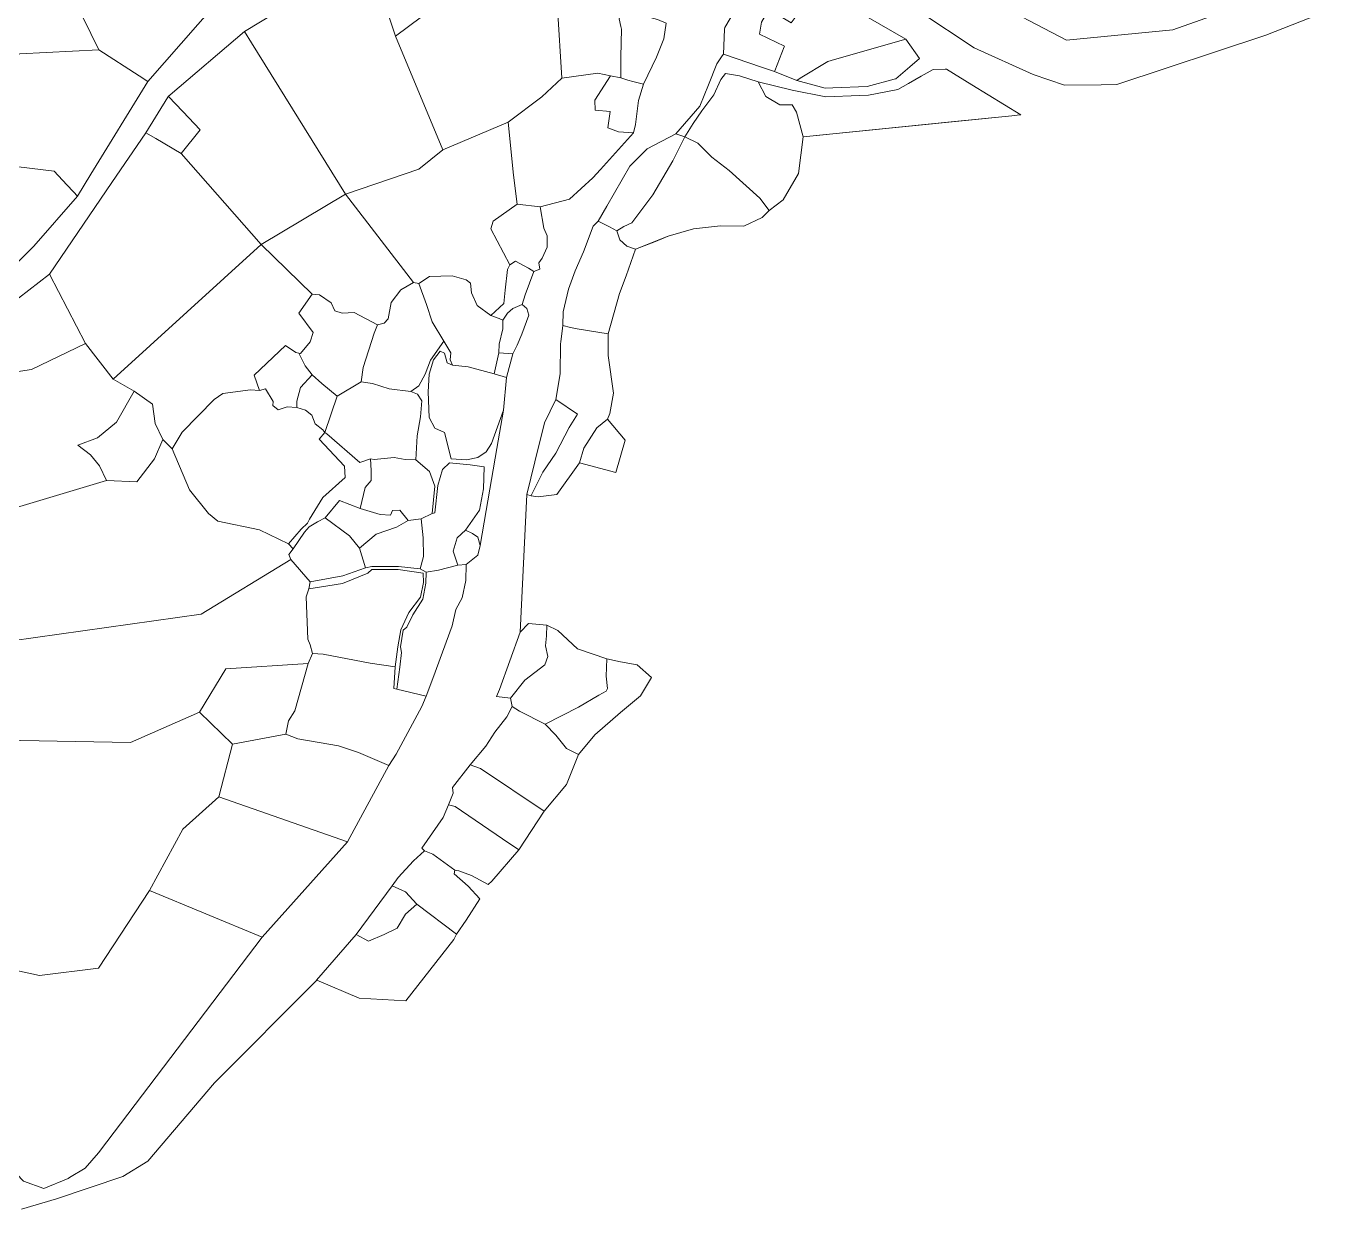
# Model space of a CAD drawing. Header units: metres. Extents: x 542555 to 550520, y 1840485 to 1846995.
# Drawn here: x 546297.1 to 546685.3, y 1841934.4 to 1842287.8 of the extents above; entities that cross this region are included whole.
import ezdxf

# ---------------------------------------------------------------- set-up
doc = ezdxf.new("R2010")
doc.units = ezdxf.units.M
doc.header["$MEASUREMENT"] = 0
doc.layers.add('Level 30', color=7, linetype='Continuous', lineweight=0)

msp = doc.modelspace()

# ---------------------------------------------------------------- linework, layer by layer
at = {"layer": 'Level 30', "color": 7, "linetype": 'Continuous', "lineweight": 0, "flags": 128}
for points in [[(546342.31, 1842313.23), (546353.2478, 1842294.1701), (546353.42, 1842293.87), (546333.48, 1842271.21), (546330.8835, 1842272.8825), (546318.84, 1842280.64), (546307.08, 1842304.77), (546327.49, 1842310.38), (546342.31, 1842313.23)], [(546454.45, 1842316.93), (546455.35, 1842301.55), (546455.85, 1842293.11), (546457.08, 1842272.18), (546451.15, 1842266.61), (546441.07, 1842259.06), (546421.53, 1842250.77), (546407.44, 1842284.67), (546419.09, 1842293.36), (546416.01, 1842302.62), (546415.5, 1842305.82), (546414.43, 1842312.44), (546415.08, 1842312.56), (546432.45, 1842315.61), (546454.45, 1842316.93)], [(546307.08, 1842304.77), (546318.84, 1842280.64), (546295.24, 1842279.43), (546290.51, 1842276.97), (546285.08, 1842277.03), (546281.63, 1842276.43), (546268.55, 1842267.42), (546271.63, 1842275.76), (546276.93, 1842286.93), (546307.08, 1842304.77)], [(546419.09, 1842293.36), (546407.44, 1842284.67), (546403.17, 1842297.53), (546406.06, 1842298.69), (546416.01, 1842302.62), (546419.09, 1842293.36)], [(546520.73, 1842274.33), (546520.66, 1842274.14), (546516.7, 1842275.5), (546505.39, 1842279.38), (546505.72, 1842286.76), (546505.75, 1842287.35), (546510.54, 1842295.33), (546518.16, 1842304.4), (546523.3, 1842304.62), (546528.5686, 1842301.7786), (546533.35, 1842299.2), (546532.7593, 1842298.3959), (546525.63, 1842288.69), (546518.97, 1842292.66), (546516.75, 1842288.86), (546516.14, 1842285.31), (546523.61, 1842281.69), (546523.54, 1842281.52), (546520.73, 1842274.33)], [(546528.33, 1842272.13), (546527.31, 1842271.52), (546520.66, 1842274.14), (546520.73, 1842274.33), (546523.54, 1842281.52), (546523.61, 1842281.69), (546516.14, 1842285.31), (546516.75, 1842288.86), (546518.97, 1842292.66), (546525.63, 1842288.69), (546532.7593, 1842298.3959), (546533.35, 1842299.2), (546559.84, 1842283.85), (546553.2014, 1842281.932), (546537.55, 1842277.41), (546536.58, 1842277.13), (546528.33, 1842272.13)], [(546407.44, 1842284.67), (546421.53, 1842250.77), (546414.42, 1842244.98), (546392.51, 1842237.48), (546364.43, 1842282.75), (546362.33, 1842286.14), (546376.72, 1842294.78), (546379.24, 1842296.29), (546384.1, 1842290.85), (546403.17, 1842297.53), (546407.44, 1842284.67)], [(546474.95, 1842292.52), (546476.9, 1842292.04), (546485.65, 1842289.65), (546488.26, 1842288.65), (546487.57, 1842283.93), (546485.39, 1842278.48), (546485.3872, 1842278.4743), (546481.48, 1842270.37), (546478.3474, 1842271.1965), (546476.78, 1842271.61), (546474.78, 1842272.23), (546474.74, 1842278.56), (546474.89, 1842286.84), (546474.72, 1842287.65), (546474.24, 1842289.88), (546474.95, 1842292.52)], [(546392.51, 1842237.48), (546367.32, 1842222.53), (546343.46, 1842249.72), (546349.11, 1842256.73), (546343.9, 1842262.2), (546339.62, 1842266.7), (546339.58, 1842266.74), (546340.11, 1842267.19), (546362.33, 1842286.14), (546364.43, 1842282.75), (546392.51, 1842237.48)], [(546535.75, 1842269.23), (546527.31, 1842271.52), (546528.33, 1842272.13), (546536.58, 1842277.13), (546537.55, 1842277.41), (546553.2014, 1842281.932), (546559.84, 1842283.85), (546563.89, 1842278.01), (546561.0064, 1842275.5413), (546556.87, 1842272), (546556.4, 1842271.87), (546548.27, 1842269.71), (546538.06, 1842269.32), (546535.75, 1842269.23)], [(546318.84, 1842280.64), (546330.8835, 1842272.8825), (546333.48, 1842271.21), (546316.45, 1842243.46), (546312.44, 1842236.92), (546311.23, 1842238.22), (546309.2416, 1842240.3507), (546305.5, 1842244.36), (546283.3, 1842247.12), (546283.19, 1842260.08), (546281.63, 1842276.43), (546285.08, 1842277.03), (546290.51, 1842276.97), (546295.24, 1842279.43), (546318.84, 1842280.64)], [(546567.98, 1842274.81), (546571.6228, 1842274.8373), (546571.99, 1842274.84), (546579.5678, 1842270.1833), (546594.17, 1842261.21), (546593.08, 1842261.1), (546591.5026, 1842260.9409), (546573.35, 1842259.11), (546529.18, 1842254.64), (546527.24, 1842262.05), (546525.87, 1842264.23), (546522.19, 1842264.23), (546518.06, 1842266.74), (546515.77, 1842271.04), (546525.92, 1842268.63), (546535.94, 1842266.63), (546545.97, 1842267.03), (546548.73, 1842267.14), (546557.45, 1842268.8), (546560.65, 1842270.62), (546564.3993, 1842272.7632), (546567.98, 1842274.81)], [(546459.43, 1842236.07), (546450.62, 1842233.72), (546443.81, 1842234.54), (546442.64, 1842243.16), (546441.07, 1842259.06), (546451.15, 1842266.61), (546457.08, 1842272.18), (546467.91, 1842273.63), (546471.66, 1842272.88), (546466.94, 1842265.62), (546467.09, 1842262.62), (546471.57, 1842262.18), (546471.1485, 1842259.4342), (546470.83, 1842257.36), (546473.99, 1842256.18), (546478.55, 1842255.8), (546468.6588, 1842244.9367), (546466.34, 1842242.39), (546459.43, 1842236.07)], [(546474.78, 1842272.23), (546476.78, 1842271.61), (546478.3474, 1842271.1965), (546481.48, 1842270.37), (546480.04, 1842265.46), (546479.15, 1842258.38), (546478.55, 1842255.8), (546473.99, 1842256.18), (546470.83, 1842257.36), (546471.1485, 1842259.4342), (546471.57, 1842262.18), (546467.09, 1842262.62), (546466.94, 1842265.62), (546471.66, 1842272.88), (546474.78, 1842272.23)], [(546523.18, 1842235.83), (546519.07, 1842232.68), (546516.21, 1842236.34), (546507.04, 1842244.58), (546501.88, 1842248.59), (546497.73, 1842252.8), (546493.84, 1842254.68), (546496.34, 1842258.62), (546498.97, 1842262.4), (546502.55, 1842267.2), (546504.6, 1842271.8), (546505.99, 1842273.53), (546510.13, 1842272.85), (546515.77, 1842271.04), (546518.06, 1842266.74), (546522.19, 1842264.23), (546525.87, 1842264.23), (546527.24, 1842262.05), (546529.18, 1842254.64), (546527.78, 1842243.68), (546523.18, 1842235.83)], [(546349.11, 1842256.73), (546343.46, 1842249.72), (546335.85, 1842254.11), (546332.88, 1842255.82), (546339.45, 1842266.53), (546339.58, 1842266.74), (546339.62, 1842266.7), (546343.9, 1842262.2), (546349.11, 1842256.73)], [(546435.9, 1842227.18), (546441.63, 1842216.39), (546440.93, 1842215), (546440.15, 1842208.82), (546439.83, 1842204.91), (546435.88, 1842201.29), (546431.85, 1842204.27), (546430.14, 1842208.09), (546429.83, 1842210.92), (546428.5, 1842211.93), (546424.4, 1842213.09), (546417.56, 1842212.93), (546414.42, 1842210.87), (546412.85, 1842211.16), (546392.51, 1842237.48), (546414.42, 1842244.98), (546421.53, 1842250.77), (546441.07, 1842259.06), (546442.64, 1842243.16), (546443.81, 1842234.54), (546436.65, 1842229.46), (546435.9, 1842227.18)], [(546591.5026, 1842260.9409), (546591.53, 1842260.94), (546529.18, 1842254.64), (546573.35, 1842259.11), (546591.5026, 1842260.9409)], [(546343.46, 1842249.72), (546367.32, 1842222.53), (546323.12, 1842182.31), (546314.83, 1842192.96), (546304.11, 1842213.68), (546322.75, 1842240.98), (546332.88, 1842255.82), (546335.85, 1842254.11), (546343.46, 1842249.72)], [(546475.59, 1842227.85), (546473.51, 1842226.57), (546471.3015, 1842227.7378), (546467.95, 1842229.51), (546470.5251, 1842233.9674), (546477.39, 1842245.85), (546482.55, 1842251.08), (546491.17, 1842255.5), (546493.84, 1842254.68), (546490.22, 1842247.51), (546484.3, 1842237.36), (546478.06, 1842228.92), (546475.59, 1842227.85)], [(546496.39, 1842227.17), (546488.84, 1842224.96), (546479.14, 1842221.05), (546476.51, 1842222.02), (546474.39, 1842223.84), (546473.51, 1842226.57), (546475.59, 1842227.85), (546478.06, 1842228.92), (546484.3, 1842237.36), (546490.22, 1842247.51), (546493.84, 1842254.68), (546497.73, 1842252.8), (546501.88, 1842248.59), (546507.04, 1842244.58), (546516.21, 1842236.34), (546519.07, 1842232.68), (546516.99, 1842230.56), (546511.48, 1842227.93), (546504.51, 1842228.05), (546496.39, 1842227.17)], [(546283.3, 1842247.12), (546305.5, 1842244.36), (546309.2416, 1842240.3507), (546311.23, 1842238.22), (546312.44, 1842236.92), (546299.38, 1842221.95), (546283.76, 1842206.5), (546282.8054, 1842209.7025), (546282.21, 1842211.7), (546279.4, 1842221.11), (546283.3, 1842247.12)], [(546392.51, 1842237.48), (546412.85, 1842211.16), (546409.03, 1842208.93), (546406.11, 1842205.12), (546405.26, 1842200.33), (546404.06, 1842199.03), (546402.07, 1842198.46), (546395.08, 1842202.22), (546391.55, 1842201.98), (546389.31, 1842202.68), (546388.2, 1842205.08), (546384.72, 1842207.44), (546382.56, 1842207.62), (546367.32, 1842222.53), (546392.51, 1842237.48)], [(546451.19, 1842218.37), (546450.22, 1842217.02), (546450.58, 1842215.14), (546448.78, 1842214.38), (546447.2, 1842215.4), (546443.29, 1842217.47), (546441.63, 1842216.39), (546435.9, 1842227.18), (546436.65, 1842229.46), (546443.81, 1842234.54), (546450.62, 1842233.72), (546451.69, 1842227.42), (546452.69, 1842225.07), (546452.73, 1842221.65), (546451.19, 1842218.37)], [(546474.31, 1842207.82), (546470.92, 1842195.77), (546461.71, 1842197.28), (546459.7372, 1842197.725), (546457.41, 1842198.25), (546457.52, 1842202.39), (546459.14, 1842209.14), (546461.12, 1842214.63), (546463.63, 1842220.3), (546466.5, 1842227.96), (546467.95, 1842229.51), (546471.3015, 1842227.7378), (546473.51, 1842226.57), (546474.39, 1842223.84), (546476.51, 1842222.02), (546479.14, 1842221.05), (546476.34, 1842213.14), (546474.31, 1842207.82)], [(546479.14, 1842221.05), (546488.84, 1842224.96), (546485.09, 1842223.38), (546479.14, 1842221.05)], [(546382.56, 1842207.62), (546378.54, 1842201.99), (546382.83, 1842196.18), (546381.96, 1842193.46), (546379.06, 1842189.93), (546378.56, 1842190.04), (546377.71, 1842190.28), (546374.57, 1842192.29), (546365.25, 1842183.47), (546366.85, 1842178.88), (546364.12, 1842179.09), (546355.89, 1842177.95), (546353.25, 1842176.2), (546343.72, 1842166.41), (546340.76, 1842161.43), (546337.94, 1842164.26), (546335.66, 1842169.05), (546334.84, 1842174.81), (546329.4, 1842178.7), (546323.12, 1842182.31), (546367.32, 1842222.53), (546382.56, 1842207.62)], [(546441.63, 1842216.39), (546443.29, 1842217.47), (546447.2, 1842215.4), (546448.78, 1842214.38), (546446.2, 1842207.49), (546445.28, 1842204.55), (546442.44, 1842203.37), (546440.92, 1842201.96), (546439.52, 1842199.85), (546438.39, 1842200.41), (546435.88, 1842201.29), (546439.83, 1842204.91), (546440.15, 1842208.82), (546440.93, 1842215), (546441.63, 1842216.39)], [(546304.11, 1842213.68), (546314.83, 1842192.96), (546298.72, 1842185.17), (546282.3801, 1842182.6532), (546269.05, 1842180.6), (546266.72, 1842184.72), (546282.3956, 1842196.8614), (546304.11, 1842213.68)], [(546438.36, 1842192.75), (546438.32, 1842190.18), (546436.87, 1842183.88), (546429.18, 1842185.96), (546424.46, 1842186.47), (546423.8, 1842188.06), (546423.94, 1842190.11), (546421.89, 1842193.62), (546418.42, 1842199.36), (546416.71, 1842204.62), (546414.42, 1842210.87), (546417.56, 1842212.93), (546424.4, 1842213.09), (546428.5, 1842211.93), (546429.83, 1842210.92), (546430.14, 1842208.09), (546431.85, 1842204.27), (546435.88, 1842201.29), (546438.39, 1842200.41), (546439.52, 1842199.85), (546439.5, 1842197.35), (546438.36, 1842192.75)], [(546414.37, 1842180.28), (546412.04, 1842178.59), (546405.51, 1842179.34), (546400.55, 1842180.99), (546397.2, 1842181.44), (546397.77, 1842185.75), (546401.09, 1842196.01), (546402.07, 1842198.46), (546404.06, 1842199.03), (546405.26, 1842200.33), (546406.11, 1842205.12), (546409.03, 1842208.93), (546412.85, 1842211.16), (546414.42, 1842210.87), (546416.71, 1842204.62), (546418.42, 1842199.36), (546421.89, 1842193.62), (546417.85, 1842187.95), (546416.28, 1842183.81), (546414.37, 1842180.28)], [(546382.56, 1842207.62), (546384.72, 1842207.44), (546388.2, 1842205.08), (546389.31, 1842202.68), (546391.55, 1842201.98), (546395.08, 1842202.22), (546402.07, 1842198.46), (546401.09, 1842196.01), (546397.77, 1842185.75), (546397.2, 1842181.44), (546390.02, 1842177.19), (546385.43, 1842180.97), (546382.56, 1842183.52), (546380.5, 1842186.22), (546378.56, 1842190.04), (546379.06, 1842189.93), (546381.96, 1842193.46), (546382.83, 1842196.18), (546378.54, 1842201.99), (546382.56, 1842207.62)], [(546445.28, 1842204.55), (546446.62, 1842203.39), (546447.3, 1842201.4), (546445.21, 1842195.72), (546443.75, 1842192.43), (546442.52, 1842189.84), (546438.32, 1842190.18), (546438.36, 1842192.75), (546439.5, 1842197.35), (546439.52, 1842199.85), (546440.92, 1842201.96), (546442.44, 1842203.37), (546445.28, 1842204.55)], [(546470.92, 1842195.77), (546470.93, 1842189.36), (546472.54, 1842178.07), (546471.47, 1842172.01), (546470.79, 1842170.34), (546467.55, 1842167.73), (546463.64, 1842161.62), (546462.43, 1842157.26), (546455.61, 1842147.83), (546450.06, 1842147.14), (546447.93, 1842147.43), (546447.9859, 1842147.5438), (546451.4, 1842154.5), (546455.32, 1842160.16), (546459.31, 1842167.85), (546461.79, 1842171.83), (546455.36, 1842176.19), (546456.63, 1842183.87), (546456.7, 1842192.87), (546456.7701, 1842193.4011), (546457.41, 1842198.25), (546459.7372, 1842197.725), (546461.71, 1842197.28), (546470.92, 1842195.77)], [(546323.12, 1842182.31), (546329.4, 1842178.7), (546324.07, 1842169.46), (546318.48, 1842164.7), (546312.52, 1842162.53), (546316.37, 1842159.7), (546318.99, 1842156.41), (546321.09, 1842151.98), (546288.21, 1842142.13), (546278.8161, 1842160.9914), (546269.05, 1842180.6), (546282.3801, 1842182.6532), (546298.72, 1842185.17), (546314.83, 1842192.96), (546323.12, 1842182.31)], [(546439.71, 1842172.98), (546437.7262, 1842161.5575), (546434.5021, 1842142.9936), (546432.69, 1842132.56), (546431.99, 1842135.08), (546430.42, 1842136.18), (546428.36, 1842137.19), (546432.5, 1842143.1), (546433.67, 1842149.5), (546433.94, 1842156.06), (546429.74, 1842156.71), (546423.53, 1842157.27), (546421.51, 1842155.33), (546420.11, 1842150.46), (546419.18, 1842142.38), (546418.34, 1842142.18), (546419.19, 1842150.33), (546417.62, 1842154.67), (546413.46, 1842158.17), (546413.9, 1842165.37), (546414.91, 1842170.99), (546415.3, 1842175.81), (546413.97, 1842177.79), (546412.04, 1842178.59), (546414.37, 1842180.28), (546416.28, 1842183.81), (546417.85, 1842187.95), (546421.89, 1842193.62), (546423.94, 1842190.11), (546423.8, 1842188.06), (546424.46, 1842186.47), (546422.91, 1842187.18), (546422.09, 1842190.06), (546420.77, 1842190.59), (546418.82, 1842188.08), (546417.51, 1842183.78), (546417.15, 1842178.52), (546417.48, 1842170.79), (546419.16, 1842167.65), (546422.1, 1842166.29), (546424.09, 1842158.48), (546428.66, 1842158.2), (546432.02, 1842158.84), (546434.49, 1842160.54), (546436.11, 1842163.01), (546439.71, 1842172.98)], [(546378.56, 1842190.04), (546380.5, 1842186.22), (546382.56, 1842183.52), (546379.04, 1842179.77), (546377.97, 1842175.7), (546378.01, 1842173.84), (546375.06, 1842173.98), (546372.35, 1842173.11), (546370.82, 1842174.38), (546370.88, 1842175.6), (546368.65, 1842179.35), (546366.85, 1842178.88), (546365.25, 1842183.47), (546374.57, 1842192.29), (546377.71, 1842190.28), (546378.56, 1842190.04)], [(546436.87, 1842183.88), (546440.62, 1842182.73), (546439.71, 1842172.98), (546436.11, 1842163.01), (546434.49, 1842160.54), (546432.02, 1842158.84), (546428.66, 1842158.2), (546424.09, 1842158.48), (546422.1, 1842166.29), (546419.16, 1842167.65), (546417.48, 1842170.79), (546417.15, 1842178.52), (546417.51, 1842183.78), (546418.82, 1842188.08), (546420.77, 1842190.59), (546422.09, 1842190.06), (546422.91, 1842187.18), (546424.46, 1842186.47), (546429.18, 1842185.96), (546436.87, 1842183.88)], [(546438.32, 1842190.18), (546442.52, 1842189.84), (546440.62, 1842182.73), (546436.87, 1842183.88), (546438.32, 1842190.18)], [(546390.02, 1842177.19), (546386.33, 1842166.36), (546385.78, 1842167.17), (546383.45, 1842168.9), (546382.48, 1842171.51), (546380.51, 1842173.04), (546378.01, 1842173.84), (546377.97, 1842175.7), (546379.04, 1842179.77), (546382.56, 1842183.52), (546385.43, 1842180.97), (546390.02, 1842177.19)], [(546413.9, 1842165.37), (546413.46, 1842158.17), (546410.35, 1842158.3), (546406.99, 1842158.87), (546401.11, 1842158.27), (546399.99, 1842158.43), (546396.83, 1842157.39), (546386.95, 1842165.93), (546386.33, 1842166.36), (546390.02, 1842177.19), (546397.2, 1842181.44), (546400.55, 1842180.99), (546405.51, 1842179.34), (546412.04, 1842178.59), (546413.97, 1842177.79), (546415.3, 1842175.81), (546414.91, 1842170.99), (546413.9, 1842165.37)], [(546329.4, 1842178.7), (546334.84, 1842174.81), (546335.66, 1842169.05), (546337.94, 1842164.26), (546335.47, 1842158.46), (546330.16, 1842151.58), (546321.09, 1842151.98), (546318.99, 1842156.41), (546316.37, 1842159.7), (546312.52, 1842162.53), (546318.48, 1842164.7), (546324.07, 1842169.46), (546329.4, 1842178.7)], [(546386.33, 1842166.36), (546384.68, 1842164.31), (546392.25, 1842156.32), (546392.38, 1842152.88), (546385.74, 1842146.94), (546381.74, 1842140.41), (546381.18, 1842139.23), (546379.26, 1842137.47), (546375.5, 1842133.09), (546366.77, 1842137.28), (546354.36, 1842139.83), (546351.55, 1842142.11), (546345.95, 1842149.17), (546340.76, 1842161.43), (546343.72, 1842166.41), (546353.25, 1842176.2), (546355.89, 1842177.95), (546364.12, 1842179.09), (546366.85, 1842178.88), (546368.65, 1842179.35), (546370.88, 1842175.6), (546370.82, 1842174.38), (546372.35, 1842173.11), (546375.06, 1842173.98), (546378.01, 1842173.84), (546380.51, 1842173.04), (546382.48, 1842171.51), (546383.45, 1842168.9), (546385.78, 1842167.17), (546386.33, 1842166.36)], [(546447.9859, 1842147.5438), (546447.93, 1842147.43), (546446.67, 1842147.8), (546449.03, 1842157.59), (546451.93, 1842169.19), (546455.36, 1842176.19), (546461.79, 1842171.83), (546459.31, 1842167.85), (546455.32, 1842160.16), (546451.4, 1842154.5), (546447.9859, 1842147.5438)], [(546470.79, 1842170.34), (546476.02, 1842164.05), (546473.21, 1842154.36), (546462.43, 1842157.26), (546463.64, 1842161.62), (546467.55, 1842167.73), (546470.79, 1842170.34)], [(546399.99, 1842158.43), (546400.15, 1842154.95), (546400.19, 1842152.05), (546398.35, 1842149.95), (546396.87, 1842143.68), (546390.74, 1842145.99), (546386.38, 1842140.88), (546384.17, 1842139.61), (546381.69, 1842138.15), (546380.21, 1842136.6), (546376.92, 1842131.59), (546375.5, 1842133.09), (546379.26, 1842137.47), (546381.18, 1842139.23), (546381.74, 1842140.41), (546385.74, 1842146.94), (546392.38, 1842152.88), (546392.25, 1842156.32), (546384.68, 1842164.31), (546386.33, 1842166.36), (546386.95, 1842165.93), (546396.83, 1842157.39), (546399.99, 1842158.43)], [(546375.5, 1842133.09), (546376.92, 1842131.59), (546375.53, 1842129.92), (546376.2, 1842128.42), (546349.39, 1842112.08), (546271.55, 1842101.14), (546267.281, 1842122.4571), (546263.94, 1842139.14), (546273.8487, 1842140.3607), (546288.21, 1842142.13), (546321.09, 1842151.98), (546330.16, 1842151.58), (546335.47, 1842158.46), (546337.94, 1842164.26), (546340.76, 1842161.43), (546345.95, 1842149.17), (546351.55, 1842142.11), (546354.36, 1842139.83), (546366.77, 1842137.28), (546375.5, 1842133.09)], [(546419.19, 1842150.33), (546418.34, 1842142.18), (546415.09, 1842140.56), (546411.18, 1842140.07), (546408.74, 1842143.19), (546406.55, 1842143.05), (546405.91, 1842141.66), (546402.89, 1842141.81), (546396.87, 1842143.68), (546398.35, 1842149.95), (546400.19, 1842152.05), (546400.15, 1842154.95), (546399.99, 1842158.43), (546401.11, 1842158.27), (546406.99, 1842158.87), (546410.35, 1842158.3), (546413.46, 1842158.17), (546417.62, 1842154.67), (546419.19, 1842150.33)], [(546432.5, 1842143.1), (546428.36, 1842137.19), (546425.84, 1842134.89), (546424.7, 1842130.92), (546426.1, 1842126.7), (546420.28, 1842125.26), (546416.55, 1842124.59), (546414.85, 1842125.58), (546415.77, 1842129.34), (546415.73, 1842134.89), (546415.09, 1842140.56), (546418.34, 1842142.18), (546419.18, 1842142.38), (546420.11, 1842150.46), (546421.51, 1842155.33), (546423.53, 1842157.27), (546429.74, 1842156.71), (546433.94, 1842156.06), (546433.67, 1842149.5), (546432.5, 1842143.1)], [(546401.64, 1842135.97), (546396.64, 1842131.81), (546393.74, 1842135.47), (546386.38, 1842140.88), (546390.74, 1842145.99), (546396.87, 1842143.68), (546402.89, 1842141.81), (546405.91, 1842141.66), (546406.55, 1842143.05), (546408.74, 1842143.19), (546411.18, 1842140.07), (546407.71, 1842138.03), (546401.64, 1842135.97)], [(546396.64, 1842131.81), (546398.48, 1842125.88), (546391.66, 1842123.48), (546381.92, 1842121.76), (546376.2, 1842128.42), (546375.53, 1842129.92), (546376.92, 1842131.59), (546380.21, 1842136.6), (546381.69, 1842138.15), (546384.17, 1842139.61), (546386.38, 1842140.88), (546393.74, 1842135.47), (546396.64, 1842131.81)], [(546415.77, 1842129.34), (546414.85, 1842125.58), (546408.35, 1842126.27), (546400.38, 1842126.32), (546398.48, 1842125.88), (546396.64, 1842131.81), (546401.64, 1842135.97), (546407.71, 1842138.03), (546411.18, 1842140.07), (546415.09, 1842140.56), (546415.73, 1842134.89), (546415.77, 1842129.34)], [(546428.36, 1842137.19), (546430.42, 1842136.18), (546431.99, 1842135.08), (546432.69, 1842132.56), (546432, 1842129.69), (546428.52, 1842126.95), (546426.1, 1842126.7), (546424.7, 1842130.92), (546425.84, 1842134.89), (546428.36, 1842137.19)], [(546382.69, 1842100.33), (546381.4, 1842097.38), (546356.72, 1842095.78), (546348.92, 1842082.82), (546328.27, 1842073.72), (546279.06, 1842074.64), (546271.55, 1842101.14), (546349.39, 1842112.08), (546376.2, 1842128.42), (546381.92, 1842121.76), (546381.51, 1842119.63), (546380.8, 1842117.22), (546381.26, 1842104.63), (546381.92, 1842102.9), (546382.69, 1842100.33)], [(546426.1, 1842126.7), (546428.52, 1842126.95), (546428.43, 1842122.13), (546427.34, 1842116.99), (546425.46, 1842113.45), (546424.39, 1842108.59), (546418.63, 1842092.83), (546416.63, 1842087.63), (546407.82, 1842089.69), (546408.77, 1842096.25), (546409.19, 1842100.66), (546408.93, 1842102.35), (546409.74, 1842107.32), (546410.82, 1842108.24), (546412.65, 1842111.88), (546415.55, 1842116.57), (546416.52, 1842121.36), (546416.55, 1842124.59), (546420.28, 1842125.26), (546426.1, 1842126.7)], [(546381.51, 1842119.63), (546384.73, 1842120.11), (546391.6, 1842121.2), (546399.14, 1842124.37), (546400.41, 1842125.37), (546408.2, 1842125.37), (546415.7, 1842124.32), (546415.84, 1842121.57), (546414.9, 1842117.2), (546411.37, 1842112.55), (546409.05, 1842107.36), (546408.18, 1842102.32), (546407.29, 1842096.3), (546399.82, 1842097.49), (546385.83, 1842100.1), (546382.69, 1842100.33), (546381.92, 1842102.9), (546381.26, 1842104.63), (546380.8, 1842117.22), (546381.51, 1842119.63)], [(546414.85, 1842125.58), (546416.55, 1842124.59), (546416.52, 1842121.36), (546415.55, 1842116.57), (546412.65, 1842111.88), (546410.82, 1842108.24), (546409.74, 1842107.32), (546408.93, 1842102.35), (546409.19, 1842100.66), (546408.77, 1842096.25), (546407.82, 1842089.69), (546406.96, 1842089.85), (546407.29, 1842096.3), (546408.18, 1842102.32), (546409.05, 1842107.36), (546411.37, 1842112.55), (546414.9, 1842117.2), (546415.84, 1842121.57), (546415.7, 1842124.32), (546408.2, 1842125.37), (546400.41, 1842125.37), (546399.14, 1842124.37), (546391.6, 1842121.2), (546384.73, 1842120.11), (546381.51, 1842119.63), (546381.92, 1842121.76), (546391.66, 1842123.48), (546398.48, 1842125.88), (546400.38, 1842126.32), (546408.35, 1842126.27), (546414.85, 1842125.58)], [(546446.03, 1842092.32), (546441.74, 1842087), (546437.61, 1842087.48), (546438.51, 1842089.6), (546444.62, 1842106.74), (546447.14, 1842109.26), (546452.68, 1842108.84), (546452.54, 1842105.62), (546452.25, 1842102.65), (546452.9, 1842099.39), (546452.07, 1842096.92), (546446.03, 1842092.32)], [(546470.55, 1842098.71), (546470.4, 1842093.59), (546470.8, 1842089.9), (546470.36, 1842089.07), (546468.12, 1842087.86), (546462.07, 1842084.28), (546452.11, 1842079.18), (546444.42, 1842083.13), (546442.27, 1842084.54), (546441.74, 1842087), (546446.03, 1842092.32), (546452.07, 1842096.92), (546452.9, 1842099.39), (546452.25, 1842102.65), (546452.54, 1842105.62), (546452.68, 1842108.84), (546455.94, 1842107.24), (546461.81, 1842101.7), (546470.55, 1842098.71)], [(546407.82, 1842089.69), (546416.63, 1842087.63), (546415.34, 1842084.54), (546407.68, 1842070.27), (546405.46, 1842066.83), (546396.35, 1842070.75), (546390.46, 1842072.71), (546378.28, 1842074.81), (546374.71, 1842076.21), (546375.46, 1842080.23), (546377.38, 1842083.22), (546381.4, 1842097.38), (546382.69, 1842100.33), (546385.83, 1842100.1), (546399.82, 1842097.49), (546407.29, 1842096.3), (546406.96, 1842089.85), (546407.82, 1842089.69)], [(546348.92, 1842082.82), (546356.72, 1842095.78), (546381.4, 1842097.38), (546377.38, 1842083.22), (546375.46, 1842080.23), (546374.71, 1842076.21), (546358.71, 1842073.23), (546348.92, 1842082.82)], [(546470.55, 1842098.71), (546474.61, 1842097.84), (546479.61, 1842096.96), (546483.89, 1842093.16), (546480.58, 1842087.67), (546474.67, 1842082.71), (546466.92, 1842076.01), (546462.08, 1842070.13), (546458.55, 1842071.96), (546455.28, 1842075.95), (546452.11, 1842079.18), (546462.07, 1842084.28), (546468.12, 1842087.86), (546470.36, 1842089.07), (546470.8, 1842089.9), (546470.4, 1842093.59), (546470.55, 1842098.71)], [(546458.53, 1842061.24), (546451.86, 1842053.19), (546432.81, 1842065.98), (546429.77, 1842067.08), (546434.45, 1842072.62), (546437.12, 1842076.81), (546440.72, 1842081.45), (546442.27, 1842084.54), (546444.42, 1842083.13), (546452.11, 1842079.18), (546455.28, 1842075.95), (546458.55, 1842071.96), (546462.08, 1842070.13), (546458.53, 1842061.24)], [(546348.92, 1842082.82), (546358.71, 1842073.23), (546354.7, 1842057.5), (546343.93, 1842047.91), (546333.96, 1842029.54), (546318.72, 1842006.35), (546301.16, 1842004.16), (546283.1, 1842008.07), (546275.79, 1842010.85), (546272.51, 1842012.58), (546272.96, 1842020.28), (546277.26, 1842034.27), (546287.6, 1842045.07), (546279, 1842065.78), (546279.06, 1842074.64), (546328.27, 1842073.72), (546348.92, 1842082.82)], [(546374.71, 1842076.21), (546378.28, 1842074.81), (546390.46, 1842072.71), (546396.35, 1842070.75), (546405.46, 1842066.83), (546393.12, 1842044.09), (546354.7, 1842057.5), (546358.71, 1842073.23), (546374.71, 1842076.21)], [(546451.86, 1842053.19), (546444.25, 1842041.7), (546439.43, 1842044.95), (546425.21, 1842054.61), (546423.25, 1842055.12), (546424.67, 1842058.63), (546424.45, 1842060.31), (546429.77, 1842067.08), (546432.81, 1842065.98), (546451.86, 1842053.19)], [(546354.7, 1842057.5), (546393.12, 1842044.09), (546367.65, 1842015.6), (546333.96, 1842029.54), (546343.93, 1842047.91), (546354.7, 1842057.5)], [(546426.33, 1842035.39), (546425.18, 1842035.57), (546418.62, 1842040.35), (546416.09, 1842041.42), (546415.32, 1842042.15), (546421.66, 1842051.37), (546423.25, 1842055.12), (546425.21, 1842054.61), (546439.43, 1842044.95), (546444.25, 1842041.7), (546436.23, 1842032.34), (546435.14, 1842031.3), (546430.12, 1842034), (546426.33, 1842035.39)], [(546425.18, 1842035.57), (546424.95, 1842034.53), (546429.16, 1842030.82), (546432.62, 1842027.07), (546428.54, 1842020.7), (546425.65, 1842016.52), (546413.8, 1842025.45), (546410.42, 1842029.12), (546406.44, 1842030.94), (546408.28, 1842033.44), (546412.8, 1842038.45), (546416.09, 1842041.42), (546418.62, 1842040.35), (546425.18, 1842035.57)], [(546399.34, 1842014.36), (546395.64, 1842016.43), (546406.44, 1842030.94), (546410.42, 1842029.12), (546413.8, 1842025.45), (546410.44, 1842022.49), (546407.97, 1842018.32), (546404.09, 1842016.43), (546399.34, 1842014.36)], [(546318.76, 1841951.23), (546314.74, 1841946.65), (546310.0509, 1841943.8145), (546309.63, 1841943.56), (546302.44, 1841940.54), (546296.31, 1841942.69), (546292.47, 1841946.8), (546286.046, 1841959.1551), (546284.91, 1841961.34), (546269.22, 1841982.82), (546263.47, 1841991.39), (546267.62, 1841990.27), (546270.98, 1842001), (546274.44, 1842005.6), (546275.79, 1842010.85), (546283.1, 1842008.07), (546301.16, 1842004.16), (546318.72, 1842006.35), (546333.96, 1842029.54), (546367.65, 1842015.6), (546321.2186, 1841954.467), (546318.76, 1841951.23)], [(546396.54, 1841997.37), (546383.94, 1842002.75), (546383.8595, 1842002.801), (546395.64, 1842016.43), (546399.34, 1842014.36), (546404.09, 1842016.43), (546407.97, 1842018.32), (546410.44, 1842022.49), (546413.8, 1842025.45), (546425.65, 1842016.52), (546424.82, 1842014.87), (546410.52, 1841996.62), (546396.54, 1841997.37)]]:
    msp.add_lwpolyline(points, close=True, dxfattribs=at)
for points in [[(546510.54, 1842295.33), (546505.75, 1842287.35), (546505.72, 1842286.76), (546505.39, 1842279.38), (546505.04, 1842278.87), (546503.37, 1842276.49), (546500.88, 1842270.15), (546498.3, 1842263.84), (546491.17, 1842255.5), (546482.55, 1842251.08), (546477.39, 1842245.85), (546470.5251, 1842233.9674), (546467.95, 1842229.51), (546466.5, 1842227.96), (546463.63, 1842220.3), (546461.12, 1842214.63), (546459.14, 1842209.14), (546457.52, 1842202.39), (546457.41, 1842198.25), (546456.7701, 1842193.4011), (546456.7, 1842192.87), (546456.63, 1842183.87), (546455.36, 1842176.19), (546451.93, 1842169.19), (546449.03, 1842157.59), (546446.67, 1842147.8), (546444.62, 1842106.74), (546438.51, 1842089.6), (546437.61, 1842087.48), (546441.74, 1842087), (546442.27, 1842084.54), (546440.72, 1842081.45), (546437.12, 1842076.81), (546434.45, 1842072.62), (546429.77, 1842067.08), (546424.45, 1842060.31), (546424.67, 1842058.63), (546423.25, 1842055.12), (546421.66, 1842051.37), (546415.32, 1842042.15), (546416.09, 1842041.42), (546412.8, 1842038.45), (546408.28, 1842033.44), (546406.44, 1842030.94), (546395.64, 1842016.43), (546383.8595, 1842002.801), (546383.94, 1842002.75), (546353.36, 1841972.06), (546333.51, 1841948.73), (546325.97, 1841944.08), (546306.23, 1841937.41), (546295.78, 1841934.41)], [(546583.46, 1842296.37), (546607.83, 1842283.5), (546639.58, 1842286.64), (546662.39, 1842294.64)], [(546662.39, 1842294.64), (546639.58, 1842286.64), (546607.83, 1842283.5), (546583.46, 1842296.37)], [(546474.24, 1842289.88), (546474.72, 1842287.65), (546474.89, 1842286.84), (546474.74, 1842278.56), (546474.78, 1842272.23), (546471.66, 1842272.88), (546467.91, 1842273.63), (546457.08, 1842272.18), (546455.85, 1842293.11)], [(546685.34, 1842292.1), (546667.35, 1842285.02), (546622.88, 1842270.27), (546618.2388, 1842270.2226), (546607.21, 1842270.11), (546597.88, 1842273.3), (546580.29, 1842281.24), (546564.05, 1842291.98)], [(546296.31, 1841942.69), (546302.44, 1841940.54), (546309.63, 1841943.56), (546310.0509, 1841943.8145), (546314.74, 1841946.65), (546318.76, 1841951.23), (546321.2186, 1841954.467), (546367.65, 1842015.6), (546393.12, 1842044.09), (546405.46, 1842066.83), (546407.68, 1842070.27), (546415.34, 1842084.54), (546416.63, 1842087.63), (546418.63, 1842092.83), (546424.39, 1842108.59), (546425.46, 1842113.45), (546427.34, 1842116.99), (546428.43, 1842122.13), (546428.52, 1842126.95), (546432, 1842129.69), (546432.69, 1842132.56), (546434.5021, 1842142.9936), (546437.7262, 1842161.5575), (546439.71, 1842172.98), (546440.62, 1842182.73), (546442.52, 1842189.84), (546443.75, 1842192.43), (546445.21, 1842195.72), (546447.3, 1842201.4), (546446.62, 1842203.39), (546445.28, 1842204.55), (546446.2, 1842207.49), (546448.78, 1842214.38), (546450.58, 1842215.14), (546450.22, 1842217.02), (546451.19, 1842218.37), (546452.73, 1842221.65), (546452.69, 1842225.07), (546451.69, 1842227.42), (546450.62, 1842233.72), (546459.43, 1842236.07), (546466.34, 1842242.39), (546468.6588, 1842244.9367), (546478.55, 1842255.8), (546479.15, 1842258.38), (546480.04, 1842265.46), (546481.48, 1842270.37), (546485.3872, 1842278.4743), (546485.39, 1842278.48), (546487.57, 1842283.93), (546488.26, 1842288.65)]]:
    msp.add_lwpolyline(points, dxfattribs=at)

doc.saveas('drawing.dxf')
